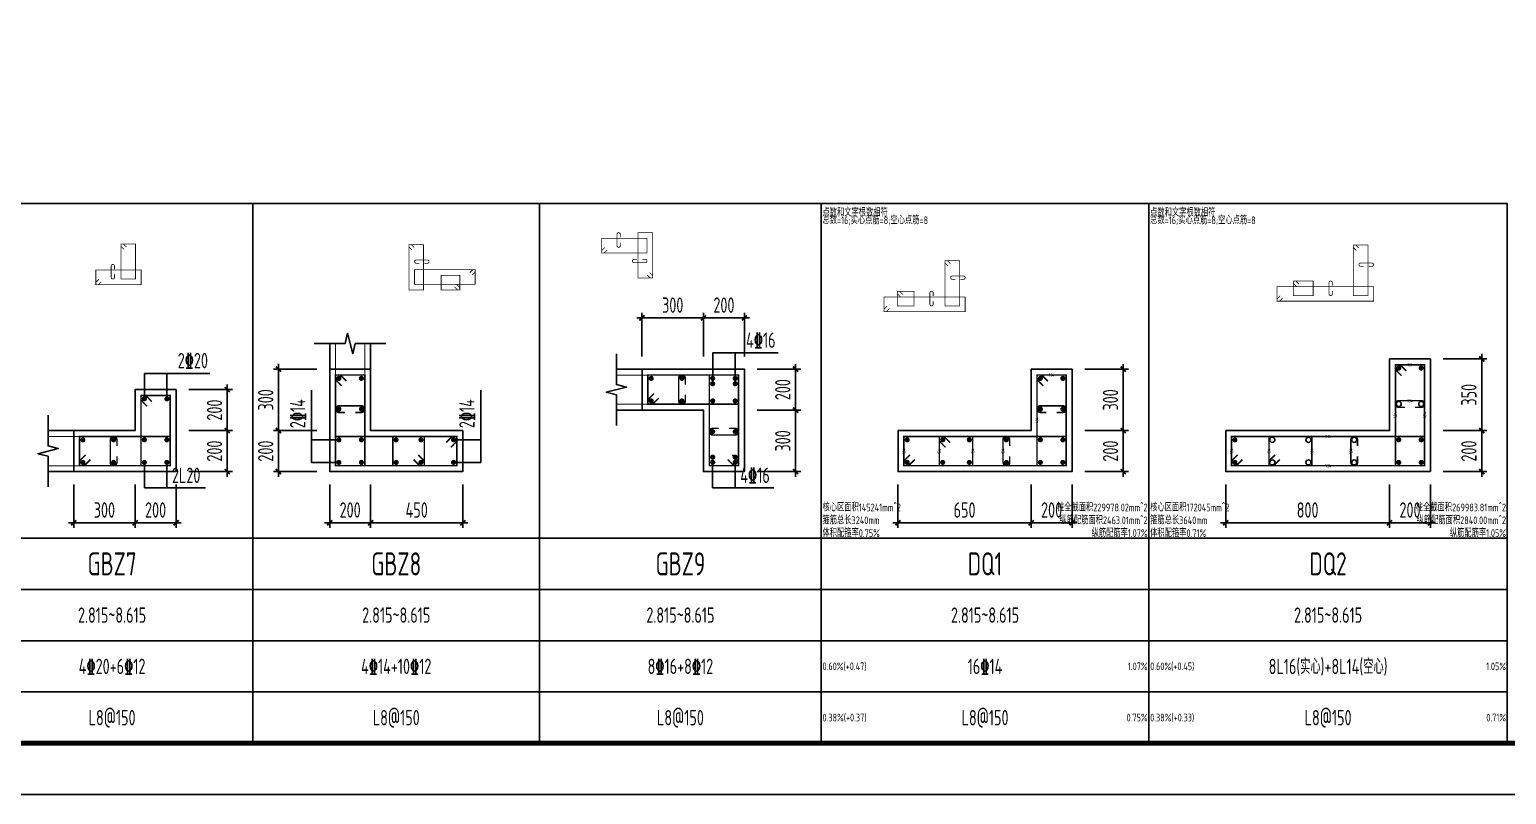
# Model space of a CAD drawing. Extents: x -1712635 to -854203, y -534641 to -21985.
# Drawn here: x -1343031 to -1314185, y -258475 to -243549 of the extents above; entities that cross this region are included whole.
import ezdxf
from ezdxf.enums import TextEntityAlignment as Align

# ---------------------------------------------------------------- set-up
doc = ezdxf.new("R2010")
doc.units = 0
doc.header["$LTSCALE"] = 1000
doc.layers.get('0').update_dxf_attribs({"linetype": 'CONTINUOUS'})
doc.layers.get('Defpoints').update_dxf_attribs({"linetype": 'CONTINUOUS'})
for name, color, linetype in [('-TK', 7, 'CONTINUOUS'), ('COLU_DE_DIM', 3, 'CONTINUOUS'), ('COLU_DE_TH', 7, 'CONTINUOUS'), ('LABEL', 1, 'CONTINUOUS'), ('LINK', 6, 'CONTINUOUS'), ('LINK-INDEX', 6, 'CONTINUOUS'), ('REIN', 6, 'CONTINUOUS'), ('TAB', 7, 'CONTINUOUS'), ('TAB_TEXT', 7, 'CONTINUOUS'), ('TEXT25', 2, 'CONTINUOUS'), ('THIN', 7, 'CONTINUOUS')]:
    doc.layers.add(name, color=color, linetype=linetype)
doc.layers.add('箍筋长度', color=3, linetype='CONTINUOUS', plot=False)
doc.layers.add('配箍校核', color=34, linetype='CONTINUOUS', plot=False)
doc.styles.add('BW_Rein', font='Tssdeng.shx', dxfattribs={"width": 0.7, "bigfont": 'hztxt.shx'})
doc.styles.add('TSSD_DIMENSION', font='Tssdeng.shx', dxfattribs={"width": 0.7, "bigfont": 'tssdchn.shx'})
doc.styles.add('TSSD_REIN', font='tssdeng.shx', dxfattribs={"width": 0.7, "height": 300, "bigfont": 'tssdchn.shx'})
doc.dimstyles.new('TSSD_25_100', dxfattribs={"dimtxt": 300, "dimasz": 100, "dimexe": 100, "dimexo": 250, "dimgap": 100, "dimtad": 1, "dimdec": 0, "dimlfac": 0.25, "dimzin": 0, "dimdsep": 46, "dimtxsty": 'TSSD_DIMENSION', "dimblk": 'ARCHTICK', "dimcen": 0, "dimdle": 100, "dimclrt": 7, "dimadec": 0, "dimazin": 0, "dimtfac": 1, "dimtdec": 0, "dimtix": 1, "dimtmove": 2, "dimatfit": 3, "dimldrblk": 'ARCHTICK', "dimfxl": 0, "dimtolj": 1, "dimtzin": 0, "dimarcsym": 0})

# ---------------------------------------------------------------- blocks, each defined once
blk = doc.blocks.new('_ArchTick')
at = {"color": 0, "const_width": 0.35}
blk.add_lwpolyline([(-0.5, -0.5), (0.5, 0.5)], dxfattribs=at)
blk = doc.blocks.new('*D1733')
at = {"layer": 'COLU_DE_DIM', "color": 0, "lineweight": -2}
for p, q in [((-1319669, -252425), (-1319669, -253275)), ((-1316469, -252425), (-1316469, -253275)), ((-1319769, -253175), (-1316369, -253175))]:
    blk.add_line(p, q, dxfattribs=at)
at = {"layer": 'Defpoints', "color": 0}
for p in [(-1319669, -252175), (-1316469, -252175), (-1316469, -253175)]:
    blk.add_point(p, dxfattribs=at)
at = {"layer": 'COLU_DE_DIM', "color": 0, "lineweight": -2, "xscale": 100, "yscale": 100, "zscale": 100, "rotation": 180}
blk.add_blockref('_ArchTick', (-1319669, -253175), dxfattribs=at)
at = {"layer": 'COLU_DE_DIM', "color": 0, "lineweight": -2, "xscale": 100, "yscale": 100, "zscale": 100}
blk.add_blockref('_ArchTick', (-1316469, -253175), dxfattribs=at)
at = {"layer": 'COLU_DE_DIM', "color": 7, "insert": (-1318069, -252925), "char_height": 300, "attachment_point": 5, "style": 'TSSD_DIMENSION'}
blk.add_mtext('\\A1;800', dxfattribs=at)
blk = doc.blocks.new('*D1734')
at = {"layer": 'COLU_DE_DIM', "color": 0, "lineweight": -2}
for p, q in [((-1316469, -252425), (-1316469, -253275)), ((-1315669, -252425), (-1315669, -253275)), ((-1316569, -253175), (-1315569, -253175))]:
    blk.add_line(p, q, dxfattribs=at)
at = {"layer": 'Defpoints', "color": 0}
for p in [(-1316469, -252175), (-1315669, -252175), (-1315669, -253175)]:
    blk.add_point(p, dxfattribs=at)
at = {"layer": 'COLU_DE_DIM', "color": 0, "lineweight": -2, "xscale": 100, "yscale": 100, "zscale": 100, "rotation": 180}
blk.add_blockref('_ArchTick', (-1316469, -253175), dxfattribs=at)
at = {"layer": 'COLU_DE_DIM', "color": 0, "lineweight": -2, "xscale": 100, "yscale": 100, "zscale": 100}
blk.add_blockref('_ArchTick', (-1315669, -253175), dxfattribs=at)
at = {"layer": 'COLU_DE_DIM', "color": 7, "insert": (-1316069, -252925), "char_height": 300, "attachment_point": 5, "style": 'TSSD_DIMENSION'}
blk.add_mtext('\\A1;200', dxfattribs=at)
blk = doc.blocks.new('*D1735')
at = {"layer": 'COLU_DE_DIM', "color": 0, "lineweight": -2}
for p, q in [((-1315419, -251375), (-1314569, -251375)), ((-1314669, -252275), (-1314669, -251275)), ((-1315419, -252175), (-1314569, -252175))]:
    blk.add_line(p, q, dxfattribs=at)
at = {"layer": 'Defpoints', "color": 0}
for p in [(-1315669, -251375), (-1314669, -251375), (-1315669, -252175)]:
    blk.add_point(p, dxfattribs=at)
at = {"layer": 'COLU_DE_DIM', "color": 0, "lineweight": -2, "xscale": 100, "yscale": 100, "zscale": 100}
for p, rotation in [((-1314669, -251375), 90), ((-1314669, -252175), 270)]:
    blk.add_blockref('_ArchTick', p, dxfattribs=dict(at, rotation=rotation))
at = {"layer": 'COLU_DE_DIM', "color": 7, "insert": (-1314919, -251775), "char_height": 300, "attachment_point": 5, "rotation": 90, "style": 'TSSD_DIMENSION'}
blk.add_mtext('\\A1;200', dxfattribs=at)
blk = doc.blocks.new('*D1736')
at = {"layer": 'COLU_DE_DIM', "color": 0, "lineweight": -2}
for p, q in [((-1315419, -249976), (-1314569, -249976)), ((-1314669, -251475), (-1314669, -249876)), ((-1315419, -251375), (-1314569, -251375))]:
    blk.add_line(p, q, dxfattribs=at)
at = {"layer": 'Defpoints', "color": 0}
for p in [(-1315669, -249976), (-1314669, -249976), (-1315669, -251375)]:
    blk.add_point(p, dxfattribs=at)
at = {"layer": 'COLU_DE_DIM', "color": 0, "lineweight": -2, "xscale": 100, "yscale": 100, "zscale": 100}
for p, rotation in [((-1314669, -249976), 90), ((-1314669, -251375), 270)]:
    blk.add_blockref('_ArchTick', p, dxfattribs=dict(at, rotation=rotation))
at = {"layer": 'COLU_DE_DIM', "color": 7, "insert": (-1314919, -250676), "char_height": 300, "attachment_point": 5, "rotation": 90, "style": 'TSSD_DIMENSION'}
blk.add_mtext('\\A1;350', dxfattribs=at)
blk = doc.blocks.new('*D1741')
at = {"layer": 'COLU_DE_DIM', "color": 0, "lineweight": -2}
for p, q in [((-1331169, -249176), (-1329769, -249176)), ((-1331069, -249926), (-1331069, -249076)), ((-1329869, -249926), (-1329869, -249076))]:
    blk.add_line(p, q, dxfattribs=at)
at = {"layer": 'Defpoints', "color": 0}
for p in [(-1329869, -249176), (-1331069, -250176), (-1329869, -250176)]:
    blk.add_point(p, dxfattribs=at)
at = {"layer": 'COLU_DE_DIM', "color": 0, "lineweight": -2, "xscale": 100, "yscale": 100, "zscale": 100, "rotation": 180}
blk.add_blockref('_ArchTick', (-1331069, -249176), dxfattribs=at)
at = {"layer": 'COLU_DE_DIM', "color": 0, "lineweight": -2, "xscale": 100, "yscale": 100, "zscale": 100}
blk.add_blockref('_ArchTick', (-1329869, -249176), dxfattribs=at)
at = {"layer": 'COLU_DE_DIM', "color": 7, "insert": (-1330469, -248926), "char_height": 300, "attachment_point": 5, "style": 'TSSD_DIMENSION'}
blk.add_mtext('\\A1;300', dxfattribs=at)
blk = doc.blocks.new('*D1742')
at = {"layer": 'COLU_DE_DIM', "color": 0, "lineweight": -2}
for p, q in [((-1329969, -249176), (-1328969, -249176)), ((-1329869, -249926), (-1329869, -249076)), ((-1329069, -249926), (-1329069, -249076))]:
    blk.add_line(p, q, dxfattribs=at)
at = {"layer": 'Defpoints', "color": 0}
for p in [(-1329069, -249176), (-1329869, -250176), (-1329069, -250176)]:
    blk.add_point(p, dxfattribs=at)
at = {"layer": 'COLU_DE_DIM', "color": 0, "lineweight": -2, "xscale": 100, "yscale": 100, "zscale": 100, "rotation": 180}
blk.add_blockref('_ArchTick', (-1329869, -249176), dxfattribs=at)
at = {"layer": 'COLU_DE_DIM', "color": 0, "lineweight": -2, "xscale": 100, "yscale": 100, "zscale": 100}
blk.add_blockref('_ArchTick', (-1329069, -249176), dxfattribs=at)
at = {"layer": 'COLU_DE_DIM', "color": 7, "insert": (-1329469, -248926), "char_height": 300, "attachment_point": 5, "style": 'TSSD_DIMENSION'}
blk.add_mtext('\\A1;200', dxfattribs=at)
blk = doc.blocks.new('*D1743')
at = {"layer": 'COLU_DE_DIM', "color": 0, "lineweight": -2}
for p, q in [((-1328069, -252275), (-1328069, -250876)), ((-1328819, -250976), (-1327969, -250976)), ((-1328819, -252175), (-1327969, -252175))]:
    blk.add_line(p, q, dxfattribs=at)
at = {"layer": 'Defpoints', "color": 0}
for p in [(-1329069, -250976), (-1328069, -250976), (-1329069, -252175)]:
    blk.add_point(p, dxfattribs=at)
at = {"layer": 'COLU_DE_DIM', "color": 0, "lineweight": -2, "xscale": 100, "yscale": 100, "zscale": 100}
for p, rotation in [((-1328069, -250976), 90), ((-1328069, -252175), 270)]:
    blk.add_blockref('_ArchTick', p, dxfattribs=dict(at, rotation=rotation))
at = {"layer": 'COLU_DE_DIM', "color": 7, "insert": (-1328319, -251576), "char_height": 300, "attachment_point": 5, "rotation": 90, "style": 'TSSD_DIMENSION'}
blk.add_mtext('\\A1;300', dxfattribs=at)
blk = doc.blocks.new('*D1744')
at = {"layer": 'COLU_DE_DIM', "color": 0, "lineweight": -2}
for p, q in [((-1328069, -251076), (-1328069, -250076)), ((-1328819, -250176), (-1327969, -250176)), ((-1328819, -250976), (-1327969, -250976))]:
    blk.add_line(p, q, dxfattribs=at)
at = {"layer": 'Defpoints', "color": 0}
for p in [(-1329069, -250176), (-1328069, -250176), (-1329069, -250976)]:
    blk.add_point(p, dxfattribs=at)
at = {"layer": 'COLU_DE_DIM', "color": 0, "lineweight": -2, "xscale": 100, "yscale": 100, "zscale": 100}
for p, rotation in [((-1328069, -250176), 90), ((-1328069, -250976), 270)]:
    blk.add_blockref('_ArchTick', p, dxfattribs=dict(at, rotation=rotation))
at = {"layer": 'COLU_DE_DIM', "color": 7, "insert": (-1328319, -250576), "char_height": 300, "attachment_point": 5, "rotation": 90, "style": 'TSSD_DIMENSION'}
blk.add_mtext('\\A1;200', dxfattribs=at)
blk = doc.blocks.new('*D1749')
at = {"layer": 'COLU_DE_DIM', "color": 0, "lineweight": -2}
for p, q in [((-1337169, -252425), (-1337169, -253275)), ((-1336369, -252425), (-1336369, -253275)), ((-1337269, -253175), (-1336269, -253175))]:
    blk.add_line(p, q, dxfattribs=at)
at = {"layer": 'Defpoints', "color": 0}
for p in [(-1337169, -252175), (-1336369, -252175), (-1336369, -253175)]:
    blk.add_point(p, dxfattribs=at)
at = {"layer": 'COLU_DE_DIM', "color": 0, "lineweight": -2, "xscale": 100, "yscale": 100, "zscale": 100, "rotation": 180}
blk.add_blockref('_ArchTick', (-1337169, -253175), dxfattribs=at)
at = {"layer": 'COLU_DE_DIM', "color": 0, "lineweight": -2, "xscale": 100, "yscale": 100, "zscale": 100}
blk.add_blockref('_ArchTick', (-1336369, -253175), dxfattribs=at)
at = {"layer": 'COLU_DE_DIM', "color": 7, "insert": (-1336769, -252925), "char_height": 300, "attachment_point": 5, "style": 'TSSD_DIMENSION'}
blk.add_mtext('\\A1;200', dxfattribs=at)
blk = doc.blocks.new('*D1750')
at = {"layer": 'COLU_DE_DIM', "color": 0, "lineweight": -2}
for p, q in [((-1336369, -252425), (-1336369, -253275)), ((-1334569, -252425), (-1334569, -253275)), ((-1336469, -253175), (-1334469, -253175))]:
    blk.add_line(p, q, dxfattribs=at)
at = {"layer": 'Defpoints', "color": 0}
for p in [(-1336369, -252175), (-1334569, -252175), (-1334569, -253175)]:
    blk.add_point(p, dxfattribs=at)
at = {"layer": 'COLU_DE_DIM', "color": 0, "lineweight": -2, "xscale": 100, "yscale": 100, "zscale": 100, "rotation": 180}
blk.add_blockref('_ArchTick', (-1336369, -253175), dxfattribs=at)
at = {"layer": 'COLU_DE_DIM', "color": 0, "lineweight": -2, "xscale": 100, "yscale": 100, "zscale": 100}
blk.add_blockref('_ArchTick', (-1334569, -253175), dxfattribs=at)
at = {"layer": 'COLU_DE_DIM', "color": 7, "insert": (-1335469, -252925), "char_height": 300, "attachment_point": 5, "style": 'TSSD_DIMENSION'}
blk.add_mtext('\\A1;450', dxfattribs=at)
blk = doc.blocks.new('*D1751')
at = {"layer": 'COLU_DE_DIM', "color": 0, "lineweight": -2}
for p, q in [((-1337419, -251375), (-1338269, -251375)), ((-1338169, -252275), (-1338169, -251275)), ((-1337419, -252175), (-1338269, -252175))]:
    blk.add_line(p, q, dxfattribs=at)
at = {"layer": 'Defpoints', "color": 0}
for p in [(-1338169, -251375), (-1337169, -251375), (-1337169, -252175)]:
    blk.add_point(p, dxfattribs=at)
at = {"layer": 'COLU_DE_DIM', "color": 0, "lineweight": -2, "xscale": 100, "yscale": 100, "zscale": 100}
for p, rotation in [((-1338169, -251375), 90), ((-1338169, -252175), 270)]:
    blk.add_blockref('_ArchTick', p, dxfattribs=dict(at, rotation=rotation))
at = {"layer": 'COLU_DE_DIM', "color": 7, "insert": (-1338419, -251775), "char_height": 300, "attachment_point": 5, "rotation": 90, "style": 'TSSD_DIMENSION'}
blk.add_mtext('\\A1;200', dxfattribs=at)
blk = doc.blocks.new('*D1752')
at = {"layer": 'COLU_DE_DIM', "color": 0, "lineweight": -2}
for p, q in [((-1338169, -251475), (-1338169, -250075)), ((-1337419, -250175), (-1338269, -250175)), ((-1337419, -251375), (-1338269, -251375))]:
    blk.add_line(p, q, dxfattribs=at)
at = {"layer": 'Defpoints', "color": 0}
for p in [(-1338169, -250175), (-1337169, -250175), (-1337169, -251375)]:
    blk.add_point(p, dxfattribs=at)
at = {"layer": 'COLU_DE_DIM', "color": 0, "lineweight": -2, "xscale": 100, "yscale": 100, "zscale": 100}
for p, rotation in [((-1338169, -250175), 90), ((-1338169, -251375), 270)]:
    blk.add_blockref('_ArchTick', p, dxfattribs=dict(at, rotation=rotation))
at = {"layer": 'COLU_DE_DIM', "color": 7, "insert": (-1338419, -250775), "char_height": 300, "attachment_point": 5, "rotation": 90, "style": 'TSSD_DIMENSION'}
blk.add_mtext('\\A1;300', dxfattribs=at)
blk = doc.blocks.new('*D1753')
at = {"layer": 'COLU_DE_DIM', "color": 0, "lineweight": -2}
for p, q in [((-1342169, -252425), (-1342169, -253275)), ((-1340969, -252425), (-1340969, -253275)), ((-1342269, -253175), (-1340869, -253175))]:
    blk.add_line(p, q, dxfattribs=at)
at = {"layer": 'Defpoints', "color": 0}
for p in [(-1342169, -252175), (-1340969, -252175), (-1340969, -253175)]:
    blk.add_point(p, dxfattribs=at)
at = {"layer": 'COLU_DE_DIM', "color": 0, "lineweight": -2, "xscale": 100, "yscale": 100, "zscale": 100, "rotation": 180}
blk.add_blockref('_ArchTick', (-1342169, -253175), dxfattribs=at)
at = {"layer": 'COLU_DE_DIM', "color": 0, "lineweight": -2, "xscale": 100, "yscale": 100, "zscale": 100}
blk.add_blockref('_ArchTick', (-1340969, -253175), dxfattribs=at)
at = {"layer": 'COLU_DE_DIM', "color": 7, "insert": (-1341569, -252925), "char_height": 300, "attachment_point": 5, "style": 'TSSD_DIMENSION'}
blk.add_mtext('\\A1;300', dxfattribs=at)
blk = doc.blocks.new('*D1754')
at = {"layer": 'COLU_DE_DIM', "color": 0, "lineweight": -2}
for p, q in [((-1340969, -252425), (-1340969, -253275)), ((-1340169, -252425), (-1340169, -253275)), ((-1341069, -253175), (-1340069, -253175))]:
    blk.add_line(p, q, dxfattribs=at)
at = {"layer": 'Defpoints', "color": 0}
for p in [(-1340969, -252175), (-1340169, -252175), (-1340169, -253175)]:
    blk.add_point(p, dxfattribs=at)
at = {"layer": 'COLU_DE_DIM', "color": 0, "lineweight": -2, "xscale": 100, "yscale": 100, "zscale": 100, "rotation": 180}
blk.add_blockref('_ArchTick', (-1340969, -253175), dxfattribs=at)
at = {"layer": 'COLU_DE_DIM', "color": 0, "lineweight": -2, "xscale": 100, "yscale": 100, "zscale": 100}
blk.add_blockref('_ArchTick', (-1340169, -253175), dxfattribs=at)
at = {"layer": 'COLU_DE_DIM', "color": 7, "insert": (-1340569, -252925), "char_height": 300, "attachment_point": 5, "style": 'TSSD_DIMENSION'}
blk.add_mtext('\\A1;200', dxfattribs=at)
blk = doc.blocks.new('*D1755')
at = {"layer": 'COLU_DE_DIM', "color": 0, "lineweight": -2}
for p, q in [((-1339919, -251375), (-1339069, -251375)), ((-1339169, -252275), (-1339169, -251275)), ((-1339919, -252175), (-1339069, -252175))]:
    blk.add_line(p, q, dxfattribs=at)
at = {"layer": 'Defpoints', "color": 0}
for p in [(-1340169, -251375), (-1339169, -251375), (-1340169, -252175)]:
    blk.add_point(p, dxfattribs=at)
at = {"layer": 'COLU_DE_DIM', "color": 0, "lineweight": -2, "xscale": 100, "yscale": 100, "zscale": 100}
for p, rotation in [((-1339169, -251375), 90), ((-1339169, -252175), 270)]:
    blk.add_blockref('_ArchTick', p, dxfattribs=dict(at, rotation=rotation))
at = {"layer": 'COLU_DE_DIM', "color": 7, "insert": (-1339419, -251775), "char_height": 300, "attachment_point": 5, "rotation": 90, "style": 'TSSD_DIMENSION'}
blk.add_mtext('\\A1;200', dxfattribs=at)
blk = doc.blocks.new('*D1756')
at = {"layer": 'COLU_DE_DIM', "color": 0, "lineweight": -2}
for p, q in [((-1339919, -250575), (-1339069, -250575)), ((-1339169, -251475), (-1339169, -250475)), ((-1339919, -251375), (-1339069, -251375))]:
    blk.add_line(p, q, dxfattribs=at)
at = {"layer": 'Defpoints', "color": 0}
for p in [(-1340169, -250575), (-1339169, -250575), (-1340169, -251375)]:
    blk.add_point(p, dxfattribs=at)
at = {"layer": 'COLU_DE_DIM', "color": 0, "lineweight": -2, "xscale": 100, "yscale": 100, "zscale": 100}
for p, rotation in [((-1339169, -250575), 90), ((-1339169, -251375), 270)]:
    blk.add_blockref('_ArchTick', p, dxfattribs=dict(at, rotation=rotation))
at = {"layer": 'COLU_DE_DIM', "color": 7, "insert": (-1339419, -250975), "char_height": 300, "attachment_point": 5, "rotation": 90, "style": 'TSSD_DIMENSION'}
blk.add_mtext('\\A1;200', dxfattribs=at)
blk = doc.blocks.new('A1')
blk.add_lwpolyline([(0, 59400), (0, 0), (84100, 0), (84100, 59400)], close=True)
at = {"const_width": 100}
blk.add_lwpolyline([(2500, 58400), (2500, 1000), (83100, 1000), (83100, 58400)], close=True, dxfattribs=at)
blk = doc.blocks.new('*D2564')
at = {"layer": 'COLU_DE_DIM', "color": 0, "lineweight": -2}
for p, q in [((-1326069, -252425), (-1326069, -253275)), ((-1323469, -252425), (-1323469, -253275)), ((-1326169, -253175), (-1323369, -253175))]:
    blk.add_line(p, q, dxfattribs=at)
at = {"layer": 'Defpoints', "color": 0}
for p in [(-1326069, -252175), (-1323469, -252175), (-1323469, -253175)]:
    blk.add_point(p, dxfattribs=at)
at = {"layer": 'COLU_DE_DIM', "color": 0, "lineweight": -2, "xscale": 100, "yscale": 100, "zscale": 100, "rotation": 180}
blk.add_blockref('_ArchTick', (-1326069, -253175), dxfattribs=at)
at = {"layer": 'COLU_DE_DIM', "color": 0, "lineweight": -2, "xscale": 100, "yscale": 100, "zscale": 100}
blk.add_blockref('_ArchTick', (-1323469, -253175), dxfattribs=at)
at = {"layer": 'COLU_DE_DIM', "color": 7, "insert": (-1324769, -252925), "char_height": 300, "attachment_point": 5, "style": 'TSSD_DIMENSION'}
blk.add_mtext('\\A1;650', dxfattribs=at)
blk = doc.blocks.new('*D2565')
at = {"layer": 'COLU_DE_DIM', "color": 0, "lineweight": -2}
for p, q in [((-1323469, -252425), (-1323469, -253275)), ((-1322669, -252425), (-1322669, -253275)), ((-1323569, -253175), (-1322569, -253175))]:
    blk.add_line(p, q, dxfattribs=at)
at = {"layer": 'Defpoints', "color": 0}
for p in [(-1323469, -252175), (-1322669, -252175), (-1322669, -253175)]:
    blk.add_point(p, dxfattribs=at)
at = {"layer": 'COLU_DE_DIM', "color": 0, "lineweight": -2, "xscale": 100, "yscale": 100, "zscale": 100, "rotation": 180}
blk.add_blockref('_ArchTick', (-1323469, -253175), dxfattribs=at)
at = {"layer": 'COLU_DE_DIM', "color": 0, "lineweight": -2, "xscale": 100, "yscale": 100, "zscale": 100}
blk.add_blockref('_ArchTick', (-1322669, -253175), dxfattribs=at)
at = {"layer": 'COLU_DE_DIM', "color": 7, "insert": (-1323069, -252925), "char_height": 300, "attachment_point": 5, "style": 'TSSD_DIMENSION'}
blk.add_mtext('\\A1;200', dxfattribs=at)
blk = doc.blocks.new('*D2566')
at = {"layer": 'COLU_DE_DIM', "color": 0, "lineweight": -2}
for p, q in [((-1322419, -251375), (-1321569, -251375)), ((-1321669, -252275), (-1321669, -251275)), ((-1322419, -252175), (-1321569, -252175))]:
    blk.add_line(p, q, dxfattribs=at)
at = {"layer": 'Defpoints', "color": 0}
for p in [(-1322669, -251375), (-1321669, -251375), (-1322669, -252175)]:
    blk.add_point(p, dxfattribs=at)
at = {"layer": 'COLU_DE_DIM', "color": 0, "lineweight": -2, "xscale": 100, "yscale": 100, "zscale": 100}
for p, rotation in [((-1321669, -251375), 90), ((-1321669, -252175), 270)]:
    blk.add_blockref('_ArchTick', p, dxfattribs=dict(at, rotation=rotation))
at = {"layer": 'COLU_DE_DIM', "color": 7, "insert": (-1321919, -251775), "char_height": 300, "attachment_point": 5, "rotation": 90, "style": 'TSSD_DIMENSION'}
blk.add_mtext('\\A1;200', dxfattribs=at)
blk = doc.blocks.new('*D2567')
at = {"layer": 'COLU_DE_DIM', "color": 0, "lineweight": -2}
for p, q in [((-1321669, -251475), (-1321669, -250076)), ((-1322419, -250176), (-1321569, -250176)), ((-1322419, -251375), (-1321569, -251375))]:
    blk.add_line(p, q, dxfattribs=at)
at = {"layer": 'Defpoints', "color": 0}
for p in [(-1322669, -250176), (-1321669, -250176), (-1322669, -251375)]:
    blk.add_point(p, dxfattribs=at)
at = {"layer": 'COLU_DE_DIM', "color": 0, "lineweight": -2, "xscale": 100, "yscale": 100, "zscale": 100}
for p, rotation in [((-1321669, -250176), 90), ((-1321669, -251375), 270)]:
    blk.add_blockref('_ArchTick', p, dxfattribs=dict(at, rotation=rotation))
at = {"layer": 'COLU_DE_DIM', "color": 7, "insert": (-1321919, -250776), "char_height": 300, "attachment_point": 5, "rotation": 90, "style": 'TSSD_DIMENSION'}
blk.add_mtext('\\A1;300', dxfattribs=at)

msp = doc.modelspace()

# ---------------------------------------------------------------- linework, layer by layer
at = {"layer": 'COLU_DE_TH'}
for points in [[(-1315668.72, -252175.41), (-1315668.72, -249975.73), (-1316468.72, -249975.73), (-1316468.72, -251375.41), (-1319668.72, -251375.41), (-1319668.72, -252175.41), (-1315668.72, -252175.41)], [(-1336368.89, -250175.41), (-1337168.89, -250175.41), (-1337168.89, -252175.41), (-1334568.62, -252175.41), (-1334568.62, -251375.41), (-1336368.89, -251375.41), (-1336368.89, -250175.41)], [(-1331068.62, -250175.75), (-1331068.62, -250975.75), (-1329868.63, -250975.76), (-1329868.63, -252175.41), (-1329068.63, -252175.41), (-1329068.62, -250175.76), (-1331068.62, -250175.75)], [(-1323468.73, -250175.75), (-1323468.72, -251375.41), (-1326068.62, -251375.41), (-1326068.62, -252175.41), (-1322668.72, -252175.41), (-1322668.73, -250175.75), (-1323468.73, -250175.75)], [(-1342168.89, -251375.41), (-1342168.89, -252175.41), (-1340168.89, -252175.41), (-1340168.89, -250575.41), (-1340968.89, -250575.41), (-1340968.89, -251375.41), (-1342168.89, -251375.41)]]:
    msp.add_lwpolyline(points, close=True, dxfattribs=at)
at = {"layer": 'LABEL'}
for p, q in [((-1329688.62, -249860.23), (-1328408.62, -249860.23)), ((-1329688.62, -250460.56), (-1329688.62, -249860.23)), ((-1329248.62, -250460.56), (-1329248.62, -249860.23)), ((-1340788.89, -250259.88), (-1339508.89, -250259.88)), ((-1340788.89, -250755.41), (-1340788.89, -250259.88)), ((-1340348.89, -250755.41), (-1340348.89, -250259.88)), ((-1337521.16, -251995.41), (-1337521.16, -250588.65)), ((-1334216.35, -251995.41), (-1334216.35, -250588.65)), ((-1336988.89, -251555.41), (-1337521.16, -251555.41)), ((-1334748.62, -251555.41), (-1334216.35, -251555.41)), ((-1340788.89, -251995.41), (-1340788.89, -252490.93)), ((-1340348.89, -251995.41), (-1340348.89, -252490.93)), ((-1336988.89, -251995.41), (-1337521.16, -251995.41)), ((-1334748.62, -251995.41), (-1334216.35, -251995.41)), ((-1329688.63, -251892.4), (-1329688.63, -252490.93)), ((-1329248.63, -251892.4), (-1329248.63, -252490.93)), ((-1340788.89, -252490.93), (-1339594.28, -252490.93)), ((-1329688.63, -252490.93), (-1328494.02, -252490.93))]:
    msp.add_line(p, q, dxfattribs=at)
at = {"layer": 'LINK', "const_width": 30}
for points in [[(-1316233.72, -250302.66), (-1316353.72, -250182.66), (-1316353.72, -250090.73), (-1315783.72, -250090.73), (-1315783.72, -252060.41), (-1316353.72, -252060.41), (-1316353.72, -250090.73), (-1316261.8, -250090.73), (-1316141.8, -250210.73)], [(-1336933.89, -250502.33), (-1337053.89, -250382.33), (-1337053.89, -250290.41), (-1336483.89, -250290.41), (-1336483.89, -252060.41), (-1337053.89, -252060.41), (-1337053.89, -250290.41), (-1336961.97, -250290.41), (-1336841.97, -250410.41)], [(-1330741.7, -250740.75), (-1330861.7, -250860.75), (-1330953.62, -250860.75), (-1330953.62, -250290.75), (-1329183.62, -250290.76), (-1329183.63, -250860.76), (-1330953.62, -250860.75), (-1330953.62, -250768.83), (-1330833.62, -250648.83)], [(-1329303.63, -251848.48), (-1329183.63, -251968.48), (-1329183.63, -252060.41), (-1329753.63, -252060.41), (-1329753.62, -250290.76), (-1329183.62, -250290.76), (-1329183.63, -252060.41), (-1329275.55, -252060.41), (-1329395.55, -251940.41)], [(-1323233.73, -250502.67), (-1323353.73, -250382.67), (-1323353.73, -250290.75), (-1322783.73, -250290.75), (-1322783.72, -252060.41), (-1323353.72, -252060.41), (-1323353.73, -250290.75), (-1323261.8, -250290.75), (-1323141.8, -250410.75)], [(-1340733.89, -250902.33), (-1340853.89, -250782.33), (-1340853.89, -250690.41), (-1340283.89, -250690.41), (-1340283.89, -252060.41), (-1340853.89, -252060.41), (-1340853.89, -250690.41), (-1340761.97, -250690.41), (-1340641.97, -250810.41)], [(-1341841.97, -251940.41), (-1341961.97, -252060.41), (-1342053.89, -252060.41), (-1342053.89, -251490.41), (-1340283.89, -251490.41), (-1340283.89, -252060.41), (-1342053.89, -252060.41), (-1342053.89, -251968.48), (-1341933.89, -251848.48)], [(-1334895.55, -251610.41), (-1334775.55, -251490.41), (-1334683.62, -251490.41), (-1334683.62, -252060.41), (-1337053.89, -252060.41), (-1337053.89, -251490.41), (-1334683.62, -251490.41), (-1334683.62, -251582.33), (-1334803.62, -251702.33)], [(-1335440.06, -251848.48), (-1335320.06, -251968.48), (-1335320.06, -252060.41), (-1335936.29, -252060.41), (-1335936.29, -251490.41), (-1335320.06, -251490.41), (-1335320.06, -252060.41), (-1335411.99, -252060.41), (-1335531.99, -251940.41)], [(-1325741.7, -251940.41), (-1325861.7, -252060.41), (-1325953.62, -252060.41), (-1325953.62, -251490.41), (-1322783.72, -251490.41), (-1322783.72, -252060.41), (-1325953.62, -252060.41), (-1325953.62, -251968.48), (-1325833.62, -251848.48)], [(-1325140.61, -251702.33), (-1325260.61, -251582.33), (-1325260.61, -251490.41), (-1324610.63, -251490.41), (-1324610.63, -252060.41), (-1325260.61, -252060.41), (-1325260.61, -251490.41), (-1325168.69, -251490.41), (-1325048.69, -251610.41)], [(-1319341.8, -251940.41), (-1319461.8, -252060.41), (-1319553.72, -252060.41), (-1319553.72, -251490.41), (-1315783.72, -251490.41), (-1315783.72, -252060.41), (-1319553.72, -252060.41), (-1319553.72, -251968.48), (-1319433.72, -251848.48)], [(-1318703.08, -251848.48), (-1318823.08, -251968.48), (-1318823.08, -252060.41), (-1317986.75, -252060.41), (-1317986.75, -251490.41), (-1318823.08, -251490.41), (-1318823.08, -252060.41), (-1318731.16, -252060.41), (-1318611.16, -251940.41)]]:
    msp.add_lwpolyline(points, dxfattribs=at)
for points in [[(-1330223.62, -250475.75), (-1330223.62, -250355.75, 1), (-1330353.62, -250355.75), (-1330353.62, -250795.75, 1), (-1330223.62, -250795.75), (-1330223.62, -250675.75)], [(-1336668.89, -251020.41), (-1336548.89, -251020.41, 1), (-1336548.89, -250890.41), (-1336988.89, -250890.41, 1), (-1336988.89, -251020.41), (-1336868.89, -251020.41)], [(-1322968.72, -251020.58), (-1322848.72, -251020.58, 1), (-1322848.72, -250890.58), (-1323288.72, -250890.58, 1), (-1323288.72, -251020.58), (-1323168.72, -251020.58)], [(-1315968.72, -250920.57), (-1315848.72, -250920.57, 1), (-1315848.72, -250790.57), (-1316288.72, -250790.57, 1), (-1316288.72, -250920.57), (-1316168.72, -250920.57)], [(-1341323.89, -251675.41), (-1341323.89, -251555.41, 1), (-1341453.89, -251555.41), (-1341453.89, -251995.41, 1), (-1341323.89, -251995.41), (-1341323.89, -251875.41)], [(-1329568.63, -251330.58), (-1329688.63, -251330.58, 1), (-1329688.63, -251460.58), (-1329248.63, -251460.58, 1), (-1329248.63, -251330.58), (-1329368.63, -251330.58)], [(-1323887.78, -251675.41), (-1323887.78, -251555.41, 1), (-1324017.78, -251555.41), (-1324017.78, -251995.41, 1), (-1323887.78, -251995.41), (-1323887.78, -251875.41)], [(-1317093.08, -251875.41), (-1317093.08, -251995.41, -1), (-1317223.08, -251995.41), (-1317223.08, -251555.41, -1), (-1317093.08, -251555.41), (-1317093.08, -251675.41)]]:
    msp.add_lwpolyline(points, format="xyb", dxfattribs=at)
at = {"layer": 'LINK-INDEX', "const_width": 15}
for points in [[(-1341186.39, -247838.87), (-1341246.39, -247778.87), (-1341246.39, -247732.91), (-1340961.39, -247732.91), (-1340961.39, -248417.91), (-1341246.39, -248417.91), (-1341246.39, -247732.91), (-1341200.43, -247732.91), (-1341140.43, -247792.91)], [(-1335561.67, -247850.48), (-1335621.67, -247790.48), (-1335621.67, -247744.52), (-1335336.67, -247744.52), (-1335336.67, -248629.52), (-1335621.67, -248629.52), (-1335621.67, -247744.52), (-1335575.71, -247744.52), (-1335515.71, -247804.52)], [(-1331751.15, -247848), (-1331811.15, -247908), (-1331857.11, -247908), (-1331857.11, -247623), (-1330972.11, -247623), (-1330972.11, -247908), (-1331857.11, -247908), (-1331857.11, -247862.04), (-1331797.11, -247802.04)], [(-1330922.11, -248291.87), (-1330862.11, -248351.87), (-1330862.11, -248397.83), (-1331147.11, -248397.83), (-1331147.11, -247513), (-1330862.11, -247513), (-1330862.11, -248397.83), (-1330908.07, -248397.83), (-1330968.07, -248337.83)], [(-1317115.49, -247861.18), (-1317175.49, -247801.18), (-1317175.49, -247755.22), (-1316890.49, -247755.22), (-1316890.49, -248740.05), (-1317175.49, -248740.05), (-1317175.49, -247755.22), (-1317129.53, -247755.22), (-1317069.53, -247815.22)], [(-1325091.62, -248163.23), (-1325151.62, -248103.23), (-1325151.62, -248057.27), (-1324866.62, -248057.27), (-1324866.62, -248942.1), (-1325151.62, -248942.1), (-1325151.62, -248057.27), (-1325105.66, -248057.27), (-1325045.66, -248117.27)], [(-1341630.43, -248467.91), (-1341690.43, -248527.91), (-1341736.39, -248527.91), (-1341736.39, -248242.91), (-1340851.39, -248242.91), (-1340851.39, -248527.91), (-1341736.39, -248527.91), (-1341736.39, -248481.95), (-1341676.39, -248421.95)], [(-1334432.5, -248294.52), (-1334372.5, -248234.52), (-1334326.54, -248234.52), (-1334326.54, -248519.52), (-1335511.67, -248519.52), (-1335511.67, -248234.52), (-1334326.54, -248234.52), (-1334326.54, -248280.48), (-1334386.54, -248340.48)], [(-1334686.58, -248523.56), (-1334626.58, -248583.56), (-1334626.58, -248629.52), (-1334991.63, -248629.52), (-1334991.63, -248344.52), (-1334626.58, -248344.52), (-1334626.58, -248629.52), (-1334672.55, -248629.52), (-1334732.55, -248569.52)], [(-1326021.58, -248763.06), (-1326081.58, -248703.06), (-1326081.58, -248657.1), (-1325756.59, -248657.1), (-1325756.59, -248942.1), (-1326081.58, -248942.1), (-1326081.58, -248657.1), (-1326035.62, -248657.1), (-1325975.62, -248717.1)], [(-1318559.53, -248790.05), (-1318619.53, -248850.05), (-1318665.49, -248850.05), (-1318665.49, -248565.05), (-1316780.49, -248565.05), (-1316780.49, -248850.05), (-1318665.49, -248850.05), (-1318665.49, -248804.09), (-1318605.49, -248744.09)], [(-1318285.49, -248561.02), (-1318345.49, -248501.02), (-1318345.49, -248455.05), (-1317960.49, -248455.05), (-1317960.49, -248740.05), (-1318345.49, -248740.05), (-1318345.49, -248455.05), (-1318299.53, -248455.05), (-1318239.53, -248515.05)], [(-1326235.61, -248992.1), (-1326295.61, -249052.1), (-1326341.57, -249052.1), (-1326341.57, -248767.1), (-1324756.62, -248767.1), (-1324756.62, -249052.1), (-1326341.57, -249052.1), (-1326341.57, -249006.13), (-1326281.57, -248946.13)]]:
    msp.add_lwpolyline(points, dxfattribs=at)
for points in [[(-1331492.11, -247605.5), (-1331492.11, -247545.5, 1), (-1331557.11, -247545.5), (-1331557.11, -247765.5, 1), (-1331492.11, -247765.5), (-1331492.11, -247705.5)], [(-1335319.17, -248109.52), (-1335259.17, -248109.52, 1), (-1335259.17, -248044.52), (-1335479.17, -248044.52, 1), (-1335479.17, -248109.52), (-1335419.17, -248109.52)], [(-1331164.61, -248032.91), (-1331224.61, -248032.91, 1), (-1331224.61, -248097.91), (-1331004.61, -248097.91, 1), (-1331004.61, -248032.91), (-1331064.61, -248032.91)], [(-1341371.39, -248225.41), (-1341371.39, -248165.41, 1), (-1341436.39, -248165.41), (-1341436.39, -248385.41, 1), (-1341371.39, -248385.41), (-1341371.39, -248325.41)], [(-1324849.12, -248422.18), (-1324789.12, -248422.18, 1), (-1324789.12, -248357.18), (-1325009.12, -248357.18, 1), (-1325009.12, -248422.18), (-1324949.12, -248422.18)], [(-1316872.99, -248170.14), (-1316812.99, -248170.14, 1), (-1316812.99, -248105.14), (-1317032.99, -248105.14, 1), (-1317032.99, -248170.14), (-1316972.99, -248170.14)], [(-1325381.59, -248749.6), (-1325381.59, -248689.6, 1), (-1325446.59, -248689.6), (-1325446.59, -248909.6, 1), (-1325381.59, -248909.6), (-1325381.59, -248849.6)], [(-1317585.49, -248547.55), (-1317585.49, -248487.55, 1), (-1317650.49, -248487.55), (-1317650.49, -248707.55, 1), (-1317585.49, -248707.55), (-1317585.49, -248647.55)]]:
    msp.add_lwpolyline(points, format="xyb", dxfattribs=at)
at = {"layer": 'LINK-INDEX', "color": 1, "const_width": 20}
for points in [[(-1337053.89, -250390.41), (-1337053.89, -249675.41)], [(-1336483.89, -250390.41), (-1336483.89, -249675.41)], [(-1330853.62, -250290.75), (-1331568.62, -250290.75)], [(-1330853.62, -250860.75), (-1331568.62, -250860.75)], [(-1341953.89, -251490.41), (-1342668.89, -251490.41)], [(-1341953.89, -252060.41), (-1342668.89, -252060.41)]]:
    msp.add_lwpolyline(points, dxfattribs=at)
at = {"layer": 'REIN', "const_width": 50}
for points in [[(-1337013.89, -250355.41, 1), (-1336963.89, -250355.41, 1), (-1337013.89, -250355.41)], [(-1336573.89, -250355.41, 1), (-1336523.89, -250355.41, 1), (-1336573.89, -250355.41)], [(-1330913.62, -250355.75, 1), (-1330863.62, -250355.75, 1), (-1330913.62, -250355.75)], [(-1330313.62, -250355.75, 1), (-1330263.62, -250355.75, 1), (-1330313.62, -250355.75)], [(-1329713.62, -250355.76, 1), (-1329663.62, -250355.76, 1), (-1329713.62, -250355.76)], [(-1329273.62, -250355.76, 1), (-1329223.62, -250355.76, 1), (-1329273.62, -250355.76)], [(-1323313.73, -250355.75, 1), (-1323263.73, -250355.75, 1), (-1323313.73, -250355.75)], [(-1322873.73, -250355.75, 1), (-1322823.73, -250355.75, 1), (-1322873.73, -250355.75)], [(-1316313.72, -250155.73, 1), (-1316263.72, -250155.73, 1), (-1316313.72, -250155.73)], [(-1315873.72, -250155.73, 1), (-1315823.72, -250155.73, 1), (-1315873.72, -250155.73)], [(-1329713.62, -250460.56, 1), (-1329663.62, -250460.56, 1), (-1329713.62, -250460.56)], [(-1329273.62, -250460.56, 1), (-1329223.62, -250460.56, 1), (-1329273.62, -250460.56)], [(-1340813.89, -250755.41, 1), (-1340763.89, -250755.41, 1), (-1340813.89, -250755.41)], [(-1340373.89, -250755.41, 1), (-1340323.89, -250755.41, 1), (-1340373.89, -250755.41)], [(-1337013.89, -250955.41, 1), (-1336963.89, -250955.41, 1), (-1337013.89, -250955.41)], [(-1336573.89, -250955.41, 1), (-1336523.89, -250955.41, 1), (-1336573.89, -250955.41)], [(-1330913.62, -250795.75, 1), (-1330863.62, -250795.75, 1), (-1330913.62, -250795.75)], [(-1330313.62, -250795.75, 1), (-1330263.62, -250795.75, 1), (-1330313.62, -250795.75)], [(-1329713.62, -250795.76, 1), (-1329663.62, -250795.76, 1), (-1329713.62, -250795.76)], [(-1329273.62, -250795.76, 1), (-1329223.62, -250795.76, 1), (-1329273.62, -250795.76)], [(-1323313.73, -250955.58, 1), (-1323263.73, -250955.58, 1), (-1323313.73, -250955.58)], [(-1322873.73, -250955.58, 1), (-1322823.73, -250955.58, 1), (-1322873.73, -250955.58)], [(-1342013.89, -251555.41, 1), (-1341963.89, -251555.41, 1), (-1342013.89, -251555.41)], [(-1341413.89, -251555.41, 1), (-1341363.89, -251555.41, 1), (-1341413.89, -251555.41)], [(-1340813.89, -251555.41, 1), (-1340763.89, -251555.41, 1), (-1340813.89, -251555.41)], [(-1340373.89, -251555.41, 1), (-1340323.89, -251555.41, 1), (-1340373.89, -251555.41)], [(-1337013.89, -251555.41, 1), (-1336963.89, -251555.41, 1), (-1337013.89, -251555.41)], [(-1336573.89, -251555.41, 1), (-1336523.89, -251555.41, 1), (-1336573.89, -251555.41)], [(-1335896.29, -251555.41, 1), (-1335846.29, -251555.41, 1), (-1335896.29, -251555.41)], [(-1335410.06, -251555.41, 1), (-1335360.06, -251555.41, 1), (-1335410.06, -251555.41)], [(-1334773.62, -251555.41, 1), (-1334723.62, -251555.41, 1), (-1334773.62, -251555.41)], [(-1329713.63, -251395.58, 1), (-1329663.63, -251395.58, 1), (-1329713.63, -251395.58)], [(-1329273.63, -251395.58, 1), (-1329223.63, -251395.58, 1), (-1329273.63, -251395.58)], [(-1325913.62, -251555.41, 1), (-1325863.62, -251555.41, 1), (-1325913.62, -251555.41)], [(-1325220.61, -251555.41, 1), (-1325170.61, -251555.41, 1), (-1325220.61, -251555.41)], [(-1324700.63, -251555.41, 1), (-1324650.63, -251555.41, 1), (-1324700.63, -251555.41)], [(-1323977.78, -251555.41, 1), (-1323927.78, -251555.41, 1), (-1323977.78, -251555.41)], [(-1323313.72, -251555.41, 1), (-1323263.72, -251555.41, 1), (-1323313.72, -251555.41)], [(-1322873.72, -251555.41, 1), (-1322823.72, -251555.41, 1), (-1322873.72, -251555.41)], [(-1319513.72, -251555.41, 1), (-1319463.72, -251555.41, 1), (-1319513.72, -251555.41)], [(-1316313.72, -251555.41, 1), (-1316263.72, -251555.41, 1), (-1316313.72, -251555.41)], [(-1315873.72, -251555.41, 1), (-1315823.72, -251555.41, 1), (-1315873.72, -251555.41)], [(-1342013.89, -251995.41, 1), (-1341963.89, -251995.41, 1), (-1342013.89, -251995.41)], [(-1341413.89, -251995.41, 1), (-1341363.89, -251995.41, 1), (-1341413.89, -251995.41)], [(-1340813.89, -251995.41, 1), (-1340763.89, -251995.41, 1), (-1340813.89, -251995.41)], [(-1340373.89, -251995.41, 1), (-1340323.89, -251995.41, 1), (-1340373.89, -251995.41)], [(-1337013.89, -251995.41, 1), (-1336963.89, -251995.41, 1), (-1337013.89, -251995.41)], [(-1336573.89, -251995.41, 1), (-1336523.89, -251995.41, 1), (-1336573.89, -251995.41)], [(-1335896.29, -251995.41, 1), (-1335846.29, -251995.41, 1), (-1335896.29, -251995.41)], [(-1335410.06, -251995.41, 1), (-1335360.06, -251995.41, 1), (-1335410.06, -251995.41)], [(-1334773.62, -251995.41, 1), (-1334723.62, -251995.41, 1), (-1334773.62, -251995.41)], [(-1329713.63, -251892.4, 1), (-1329663.63, -251892.4, 1), (-1329713.63, -251892.4)], [(-1329713.63, -251995.41, 1), (-1329663.63, -251995.41, 1), (-1329713.63, -251995.41)], [(-1329273.63, -251892.4, 1), (-1329223.63, -251892.4, 1), (-1329273.63, -251892.4)], [(-1329273.63, -251995.41, 1), (-1329223.63, -251995.41, 1), (-1329273.63, -251995.41)], [(-1325913.62, -251995.41, 1), (-1325863.62, -251995.41, 1), (-1325913.62, -251995.41)], [(-1325220.61, -251995.41, 1), (-1325170.61, -251995.41, 1), (-1325220.61, -251995.41)], [(-1324700.63, -251995.41, 1), (-1324650.63, -251995.41, 1), (-1324700.63, -251995.41)], [(-1323977.78, -251995.41, 1), (-1323927.78, -251995.41, 1), (-1323977.78, -251995.41)], [(-1323313.72, -251995.41, 1), (-1323263.72, -251995.41, 1), (-1323313.72, -251995.41)], [(-1322873.72, -251995.41, 1), (-1322823.72, -251995.41, 1), (-1322873.72, -251995.41)], [(-1319513.72, -251995.41, 1), (-1319463.72, -251995.41, 1), (-1319513.72, -251995.41)], [(-1316313.72, -251995.41, 1), (-1316263.72, -251995.41, 1), (-1316313.72, -251995.41)], [(-1315873.72, -251995.41, 1), (-1315823.72, -251995.41, 1), (-1315873.72, -251995.41)]]:
    msp.add_lwpolyline(points, format="xyb", close=True, dxfattribs=at)
at = {"layer": 'REIN'}
for centre in [(-1316288.72, -250855.57), (-1315848.72, -250855.57), (-1318758.08, -251555.41), (-1318051.75, -251555.41), (-1317158.08, -251555.41), (-1318758.08, -251995.41), (-1318051.75, -251995.41), (-1317158.08, -251995.41)]:
    msp.add_circle(centre, 50, dxfattribs=at)
at = {"layer": 'TAB'}
for points in [[(-1344168.89, -246945.86), (-1338668.89, -246945.86), (-1338668.89, -257475.41), (-1344168.89, -257475.41), (-1344168.89, -246945.86), (-1344168.89, -253475.41), (-1338668.89, -253475.41), (-1338668.89, -254475.41), (-1344168.89, -254475.41), (-1344168.89, -255475.41), (-1338668.89, -255475.41), (-1338668.89, -256475.41), (-1344168.89, -256475.41)], [(-1338668.89, -246945.86), (-1333068.62, -246945.86), (-1333068.62, -257475.41), (-1338668.89, -257475.41), (-1338668.89, -246945.86), (-1338668.89, -253475.41), (-1333068.62, -253475.41), (-1333068.62, -254475.41), (-1338668.89, -254475.41), (-1338668.89, -255475.41), (-1333068.62, -255475.41), (-1333068.62, -256475.41), (-1338668.89, -256475.41)], [(-1333068.62, -246945.86), (-1327568.62, -246945.86), (-1327568.62, -257475.41), (-1333068.62, -257475.41), (-1333068.62, -246945.86), (-1333068.62, -253475.41), (-1327568.62, -253475.41), (-1327568.62, -254475.41), (-1333068.62, -254475.41), (-1333068.62, -255475.41), (-1327568.62, -255475.41), (-1327568.62, -256475.41), (-1333068.62, -256475.41)], [(-1327568.62, -246945.86), (-1321168.72, -246945.86), (-1321168.72, -257475.41), (-1327568.62, -257475.41), (-1327568.62, -246945.86), (-1327568.62, -253475.41), (-1321168.72, -253475.41), (-1321168.72, -254475.41), (-1327568.62, -254475.41), (-1327568.62, -255475.41), (-1321168.72, -255475.41), (-1321168.72, -256475.41), (-1327568.62, -256475.41)], [(-1321168.72, -246945.86), (-1314168.72, -246945.86), (-1314168.72, -257475.41), (-1321168.72, -257475.41), (-1321168.72, -246945.86), (-1321168.72, -253475.41), (-1314168.72, -253475.41), (-1314168.72, -254475.41), (-1321168.72, -254475.41), (-1321168.72, -255475.41), (-1314168.72, -255475.41), (-1314168.72, -256475.41), (-1321168.72, -256475.41)]]:
    msp.add_lwpolyline(points, dxfattribs=at)
at = {"layer": 'THIN'}
for p, q in [((-1337168.89, -250175.41), (-1337168.89, -249675.41)), ((-1336368.89, -250175.41), (-1336368.89, -249675.41)), ((-1331068.62, -250175.75), (-1331568.62, -250175.75)), ((-1331068.62, -250975.75), (-1331568.62, -250975.75)), ((-1342168.89, -251375.41), (-1342668.89, -251375.41)), ((-1342168.89, -252175.41), (-1342668.89, -252175.41))]:
    msp.add_line(p, q, dxfattribs=at)
for points in [[(-1336068.89, -249675.41), (-1336668.89, -249675.41), (-1336718.89, -249875.41), (-1336818.89, -249475.41), (-1336868.89, -249675.41), (-1337468.89, -249675.41)], [(-1331568.62, -249875.75), (-1331568.62, -250475.75), (-1331368.62, -250525.75), (-1331768.62, -250625.75), (-1331568.62, -250675.75), (-1331568.62, -251275.75)], [(-1342668.89, -251075.41), (-1342668.89, -251675.41), (-1342468.89, -251725.41), (-1342868.89, -251825.41), (-1342668.89, -251875.41), (-1342668.89, -252475.41)]]:
    msp.add_lwpolyline(points, dxfattribs=at)

# ---------------------------------------------------------------- block references
at = {"layer": '-TK'}
msp.add_blockref('A1', (-1375868.9, -258475.41), dxfattribs=at)

# ---------------------------------------------------------------- texts
at = {"layer": 'TAB_TEXT', "style": 'TSSD_REIN', "width": 0.7}
for s, height, p in [('GBZ7', 450, (-1341418.89, -253975.41)), ('GBZ8', 450, (-1335868.76, -253975.41)), ('GBZ9', 450, (-1330318.62, -253975.41)), ('DQ1', 450, (-1324368.67, -253975.41)), ('DQ2', 450, (-1317668.72, -253975.41)), ('2.815~8.615', 300, (-1341418.89, -254975.41)), ('2.815~8.615', 300, (-1335868.76, -254975.41)), ('2.815~8.615', 300, (-1330318.62, -254975.41)), ('2.815~8.615', 300, (-1324368.67, -254975.41)), ('2.815~8.615', 300, (-1317668.72, -254975.41)), ('L8@150', 300, (-1341418.89, -256975.41)), ('L8@150', 300, (-1335868.76, -256975.41)), ('L8@150', 300, (-1330318.62, -256975.41)), ('L8@150', 300, (-1324368.67, -256975.41)), ('L8@150', 300, (-1317668.72, -256975.41))]:
    msp.add_text(s, height=height, dxfattribs=at).set_placement(p, align=Align.MIDDLE)
at = {"layer": 'TAB_TEXT', "color": 1, "style": 'TSSD_REIN', "width": 0.7}
for s, p in [('4%%13220+6%%13212', (-1341418.89, -255975.41)), ('4%%13214+10%%13212', (-1335868.76, -255975.41)), ('8%%13216+8%%13212', (-1330318.62, -255975.41)), ('16%%13214', (-1324368.67, -255975.41)), ('8L16(实心)+8L14(空心)', (-1317668.72, -255975.41))]:
    msp.add_text(s, height=300, dxfattribs=at).set_placement(p, align=Align.MIDDLE)
at = {"layer": 'TEXT25', "color": 1, "style": 'TSSD_REIN', "width": 0.7}
for s, p in [('4%%13216', (-1329036.56, -249849.17)), ('2%%13220', (-1340136.82, -250248.82)), ('2L20', (-1340248.89, -252487.55)), ('4%%13216', (-1329148.63, -252487.55))]:
    msp.add_text(s, height=300, dxfattribs=at).set_placement(p, align=Align.BOTTOM_LEFT)
at = {"layer": 'TEXT25', "style": 'TSSD_REIN', "width": 0.7}
for p in [(-1337553.43, -251328.65), (-1334248.62, -251328.65)]:
    msp.add_text('2%%13214', height=300, rotation=89.999998, dxfattribs=at).set_placement(p, align=Align.BOTTOM_LEFT)
at = {"layer": '箍筋长度', "style": 'BW_Rein', "width": 0.7}
for s, rotation, p in [('134', 360, (-1316068.72, -250090.73)), ('134', 0.000087, (-1323068.73, -250290.75)), ('134', 360, (-1316068.72, -250790.57)), ('434', 90.000087, (-1323353.72, -251175.58)), ('484', 90, (-1316353.72, -251075.57)), ('484', 90, (-1315783.72, -251075.57)), ('934', 360, (-1317668.72, -251490.41)), ('134', 90, (-1325953.62, -251775.41)), ('134', 90, (-1325260.61, -251775.41)), ('134', 90, (-1325260.61, -251775.41)), ('134', 90.000029, (-1324610.63, -251775.41)), ('134', 90, (-1324017.78, -251775.41)), ('134', 90, (-1319553.72, -251775.41)), ('134', 89.999992, (-1318823.08, -251775.41)), ('134', 89.999992, (-1317986.75, -251775.41)), ('134', 89.999992, (-1317223.08, -251775.41)), ('934', 360, (-1317668.72, -252060.41))]:
    msp.add_text(s, height=65, rotation=rotation, dxfattribs=at).set_placement(p, align=Align.MIDDLE_CENTER)
at = {"layer": '配箍校核', "style": 'BW_Rein', "width": 0.7}
for s, p in [('点数和文字根数相符', (-1327543.62, -247195.86)), ('总数=16;实心点筋=8;空心点筋=8', (-1327543.62, -247345.86)), ('点数和文字根数相符', (-1321143.72, -247195.86)), ('总数=16;实心点筋=8;空心点筋=8', (-1321143.72, -247345.86)), ('核心区面积145241mm^ 2', (-1327543.62, -252950.41)), ('核心区面积172045mm^ 2', (-1321143.72, -252950.41)), ('箍筋总长3240mm', (-1327543.62, -253200.41)), ('箍筋总长3640mm', (-1321143.72, -253200.41)), ('体积配箍率0.75%', (-1327543.62, -253450.41)), ('体积配箍率0.71%', (-1321143.72, -253450.41))]:
    msp.add_text(s, height=150, dxfattribs=at).set_placement(p)
for s, p in [('柱全截面积229978.02mm^ 2', (-1321193.72, -252950.41)), ('柱全截面积269983.81mm^ 2', (-1314193.72, -252950.41)), ('纵筋配筋面积2463.01mm^ 2', (-1321193.72, -253200.41)), ('纵筋配筋面积2840.00mm^ 2', (-1314193.72, -253200.41)), ('纵筋配筋率1.07%', (-1321193.72, -253450.41)), ('纵筋配筋率1.05%', (-1314193.72, -253450.41))]:
    msp.add_text(s, height=150, dxfattribs=at).set_placement(p, align=Align.RIGHT)
for s, p in [('0.60%(+0.47)', (-1327543.62, -255975.41)), ('0.60%(+0.45)', (-1321143.72, -255975.41)), ('0.38%(+0.37)', (-1327543.62, -256975.41)), ('0.38%(+0.33)', (-1321143.72, -256975.41))]:
    msp.add_text(s, height=150, dxfattribs=at).set_placement(p, align=Align.MIDDLE_LEFT)
for s, p in [('1.07%', (-1321193.72, -255975.41)), ('1.05%', (-1314193.72, -255975.41)), ('0.75%', (-1321193.72, -256975.41)), ('0.71%', (-1314193.72, -256975.41))]:
    msp.add_text(s, height=150, dxfattribs=at).set_placement(p, align=Align.MIDDLE_RIGHT)

# ---------------------------------------------------------------- dimensions: what is measured, and where the dimension line sits
at = {"layer": 'COLU_DE_DIM'}
for base, p1, p2, picture, middle in [((-1329868.63, -249175.75), (-1331068.62, -250175.75), (-1329868.63, -250175.75), '*D1741', (-1330468.62, -248925.75)), ((-1329068.63, -249175.75), (-1329868.63, -250175.75), (-1329068.63, -250175.75), '*D1742', (-1329468.63, -248925.75)), ((-1340968.89, -253175.41), (-1342168.89, -252175.41), (-1340968.89, -252175.41), '*D1753', (-1341568.89, -252925.41)), ((-1340168.89, -253175.41), (-1340968.89, -252175.41), (-1340168.89, -252175.41), '*D1754', (-1340568.89, -252925.41)), ((-1336368.89, -253175.41), (-1337168.89, -252175.41), (-1336368.89, -252175.41), '*D1749', (-1336768.89, -252925.41)), ((-1334568.62, -253175.41), (-1336368.89, -252175.41), (-1334568.62, -252175.41), '*D1750', (-1335468.76, -252925.41)), ((-1323468.73, -253175.41), (-1326068.62, -252175.41), (-1323468.73, -252175.41), '*D2564', (-1324768.67, -252925.41)), ((-1322668.72, -253175.41), (-1323468.73, -252175.41), (-1322668.72, -252175.41), '*D2565', (-1323068.72, -252925.41)), ((-1316468.72, -253175.41), (-1319668.72, -252175.41), (-1316468.72, -252175.41), '*D1733', (-1318068.72, -252925.41)), ((-1315668.72, -253175.41), (-1316468.72, -252175.41), (-1315668.72, -252175.41), '*D1734', (-1316068.72, -252925.41))]:
    dim = msp.add_linear_dim(base=base, p1=p1, p2=p2, dimstyle='TSSD_25_100', dxfattribs=at)
    dim.commit()
    dim.dimension.update_dxf_attribs({"geometry": picture, "text_midpoint": middle})
for base, p1, p2, picture, middle in [((-1338168.89, -250175.41), (-1337168.89, -251375.41), (-1337168.89, -250175.41), '*D1752', (-1338418.89, -250775.41)), ((-1328068.63, -250175.75), (-1329068.63, -250975.75), (-1329068.63, -250175.75), '*D1744', (-1328318.63, -250575.75)), ((-1321668.72, -250175.75), (-1322668.72, -251375.41), (-1322668.72, -250175.75), '*D2567', (-1321918.72, -250775.58)), ((-1314668.72, -249975.73), (-1315668.72, -251375.41), (-1315668.72, -249975.73), '*D1736', (-1314918.72, -250675.57)), ((-1339168.89, -250575.41), (-1340168.89, -251375.41), (-1340168.89, -250575.41), '*D1756', (-1339418.89, -250975.41)), ((-1328068.63, -250975.75), (-1329068.63, -252175.41), (-1329068.63, -250975.75), '*D1743', (-1328318.63, -251575.58)), ((-1339168.89, -251375.41), (-1340168.89, -252175.41), (-1340168.89, -251375.41), '*D1755', (-1339418.89, -251775.41)), ((-1338168.89, -251375.41), (-1337168.89, -252175.41), (-1337168.89, -251375.41), '*D1751', (-1338418.89, -251775.41)), ((-1321668.72, -251375.41), (-1322668.72, -252175.41), (-1322668.72, -251375.41), '*D2566', (-1321918.72, -251775.41)), ((-1314668.72, -251375.41), (-1315668.72, -252175.41), (-1315668.72, -251375.41), '*D1735', (-1314918.72, -251775.41))]:
    dim = msp.add_linear_dim(base=base, p1=p1, p2=p2, angle=90, dimstyle='TSSD_25_100', dxfattribs=at)
    dim.commit()
    dim.dimension.update_dxf_attribs({"geometry": picture, "text_midpoint": middle})

doc.saveas('drawing.dxf')
